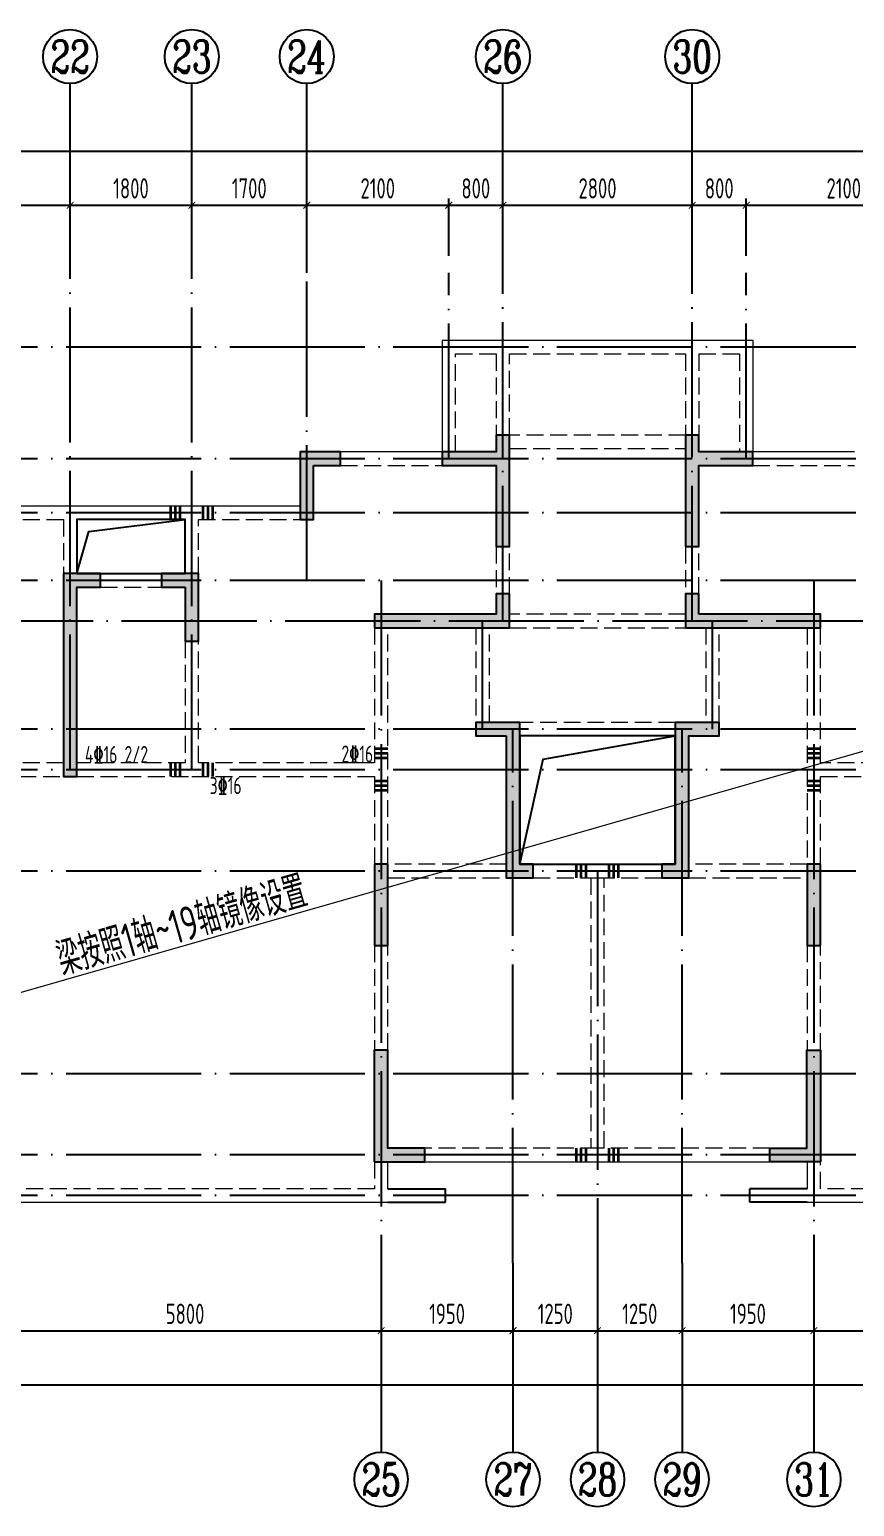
# Model space of a CAD drawing. Extents: x -461650 to 361314, y 245336 to 769729.
# Drawn here: x 133574 to 145774, y 426624 to 448473 of the extents above; entities that cross this region are included whole.
import ezdxf
from ezdxf.enums import TextEntityAlignment as Align

# ---------------------------------------------------------------- set-up
doc = ezdxf.new("R2010")
doc.units = 0
doc.header["$LTSCALE"] = 1000
doc.linetypes.add('DASH', pattern=[0.35, 0.25, -0.1])
doc.linetypes.add('DOTE', pattern=[2.42, 2, -0.2, 0.02, -0.2])
doc.layers.get('0').update_dxf_attribs({"linetype": 'CONTINUOUS'})
doc.layers.get('DEFPOINTS').update_dxf_attribs({"linetype": 'CONTINUOUS'})
for name, color, linetype in [('A-AXIS', 1, 'CONTINUOUS'), ('A-DOTE', 10, 'DOTE'), ('AXIS_NUM', 7, 'CONTINUOUS'), ('BEAM_CON', 4, 'CONTINUOUS'), ('S-D洞口', 4, 'CONTINUOUS'), ('S-L主梁线', 4, 'DASH'), ('S-L梁编号', 6, 'CONTINUOUS'), ('S-L梁配筋', 7, 'CONTINUOUS'), ('S-Q墙填充', 252, 'CONTINUOUS'), ('S-Q墙实线', 6, 'CONTINUOUS'), ('S-Y一般标注', 3, 'CONTINUOUS')]:
    doc.layers.add(name, color=color, linetype=linetype)
doc.layers.add('梁附加箍筋', color=1, linetype='CONTINUOUS', lineweight=35)
doc.styles.add('TSSD_Axis', font='complex.shx', dxfattribs={"width": 0.7, "bigfont": 'hztxt.shx'})
doc.styles.add('TSSD_DIMENSION', font='Tssdeng.shx', dxfattribs={"width": 0.7, "bigfont": 'tssdchn.shx'})
doc.styles.add('TSSD_REIN', font='tssdeng.shx', dxfattribs={"width": 0.7, "height": 300, "bigfont": 'tssdchn.shx'})
doc.dimstyles.new('TSSD_100_100', dxfattribs={"dimtxt": 300, "dimasz": 100, "dimexe": 100, "dimexo": 250, "dimgap": 100, "dimtad": 1, "dimdec": 0, "dimzin": 0, "dimdsep": 46, "dimtxsty": 'TSSD_DIMENSION', "dimblk": 'ARCHTICK', "dimcen": 0, "dimdle": 100, "dimclrt": 7, "dimadec": 0, "dimazin": 0, "dimtfac": 1, "dimtdec": 0, "dimtix": 1, "dimtmove": 2, "dimatfit": 3, "dimldrblk": 'ARCHTICK', "dimfxl": 0, "dimtolj": 1, "dimtzin": 0, "dimarcsym": 0})

# ---------------------------------------------------------------- blocks, each defined once
blk = doc.blocks.new('ts_axno')
at = {"color": 0, "linetype": 'ByBlock', "lineweight": -2}
blk.add_circle((0, 0), 0.5, dxfattribs=at)
at = {"color": 0, "linetype": 'ByBlock', "lineweight": -2, "style": 'TSSD_Axis', "width": 0.7}
blk.add_attdef('A', text='', height=0.6, dxfattribs=at).set_placement((0, 0), align=Align.MIDDLE_CENTER)
blk = doc.blocks.new('_ArchTick')
at = {"color": 0, "linetype": 'ByBlock', "const_width": 0.15}
blk.add_lwpolyline([(-0.5, -0.5), (0.5, 0.5)], dxfattribs=at)
blk = doc.blocks.new('*D301')
at = {"layer": 'DEFPOINTS', "color": 0}
for p in [(34300, 19250), (31400, 18250), (34300, 18250)]:
    blk.add_point(p, dxfattribs=at)
at = {"layer": 'S-Y一般标注', "color": 0, "lineweight": -2}
for p, q in [((31300, 19250), (34400, 19250)), ((31400, 18500), (31400, 19350)), ((34300, 18500), (34300, 19350))]:
    blk.add_line(p, q, dxfattribs=at)
at = {"layer": 'S-Y一般标注', "color": 0, "lineweight": -2, "xscale": 100, "yscale": 100, "zscale": 100, "rotation": 180}
blk.add_blockref('_ArchTick', (31400, 19250), dxfattribs=at)
at = {"layer": 'S-Y一般标注', "color": 0, "lineweight": -2, "xscale": 100, "yscale": 100, "zscale": 100}
blk.add_blockref('_ArchTick', (34300, 19250), dxfattribs=at)
at = {"layer": 'S-Y一般标注', "color": 7, "insert": (32850, 19500), "char_height": 300, "attachment_point": 5, "style": 'TSSD_DIMENSION'}
blk.add_mtext('\\A1;2900', dxfattribs=at)
blk = doc.blocks.new('*D302')
at = {"layer": 'DEFPOINTS', "color": 0}
for p in [(36100, 19250), (34300, 18250), (36100, 18250)]:
    blk.add_point(p, dxfattribs=at)
at = {"layer": 'S-Y一般标注', "color": 0, "lineweight": -2}
for p, q in [((34200, 19250), (36200, 19250)), ((34300, 18500), (34300, 19350)), ((36100, 18500), (36100, 19350))]:
    blk.add_line(p, q, dxfattribs=at)
at = {"layer": 'S-Y一般标注', "color": 0, "lineweight": -2, "xscale": 100, "yscale": 100, "zscale": 100, "rotation": 180}
blk.add_blockref('_ArchTick', (34300, 19250), dxfattribs=at)
at = {"layer": 'S-Y一般标注', "color": 0, "lineweight": -2, "xscale": 100, "yscale": 100, "zscale": 100}
blk.add_blockref('_ArchTick', (36100, 19250), dxfattribs=at)
at = {"layer": 'S-Y一般标注', "color": 7, "insert": (35200, 19500), "char_height": 300, "attachment_point": 5, "style": 'TSSD_DIMENSION'}
blk.add_mtext('\\A1;1800', dxfattribs=at)
blk = doc.blocks.new('*D303')
at = {"layer": 'DEFPOINTS', "color": 0}
for p in [(37800, 19250), (36100, 18250), (37800, 18250)]:
    blk.add_point(p, dxfattribs=at)
at = {"layer": 'S-Y一般标注', "color": 0, "lineweight": -2}
for p, q in [((36000, 19250), (37900, 19250)), ((36100, 18500), (36100, 19350)), ((37800, 18500), (37800, 19350))]:
    blk.add_line(p, q, dxfattribs=at)
at = {"layer": 'S-Y一般标注', "color": 0, "lineweight": -2, "xscale": 100, "yscale": 100, "zscale": 100, "rotation": 180}
blk.add_blockref('_ArchTick', (36100, 19250), dxfattribs=at)
at = {"layer": 'S-Y一般标注', "color": 0, "lineweight": -2, "xscale": 100, "yscale": 100, "zscale": 100}
blk.add_blockref('_ArchTick', (37800, 19250), dxfattribs=at)
at = {"layer": 'S-Y一般标注', "color": 7, "insert": (36950, 19500), "char_height": 300, "attachment_point": 5, "style": 'TSSD_DIMENSION'}
blk.add_mtext('\\A1;1700', dxfattribs=at)
blk = doc.blocks.new('*D304')
at = {"layer": 'DEFPOINTS', "color": 0}
for p in [(40700, 19250), (39900, 18250), (40700, 18250)]:
    blk.add_point(p, dxfattribs=at)
at = {"layer": 'S-Y一般标注', "color": 0, "lineweight": -2}
for p, q in [((39800, 19250), (40800, 19250)), ((39900, 18500), (39900, 19350)), ((40700, 18500), (40700, 19350))]:
    blk.add_line(p, q, dxfattribs=at)
at = {"layer": 'S-Y一般标注', "color": 0, "lineweight": -2, "xscale": 100, "yscale": 100, "zscale": 100, "rotation": 180}
blk.add_blockref('_ArchTick', (39900, 19250), dxfattribs=at)
at = {"layer": 'S-Y一般标注', "color": 0, "lineweight": -2, "xscale": 100, "yscale": 100, "zscale": 100}
blk.add_blockref('_ArchTick', (40700, 19250), dxfattribs=at)
at = {"layer": 'S-Y一般标注', "color": 7, "insert": (40300, 19500), "char_height": 300, "attachment_point": 5, "style": 'TSSD_DIMENSION'}
blk.add_mtext('\\A1;800', dxfattribs=at)
blk = doc.blocks.new('*D305')
at = {"layer": 'DEFPOINTS', "color": 0}
for p in [(43500, 19250), (40700, 18250), (43500, 18250)]:
    blk.add_point(p, dxfattribs=at)
at = {"layer": 'S-Y一般标注', "color": 0, "lineweight": -2}
for p, q in [((40600, 19250), (43600, 19250)), ((40700, 18500), (40700, 19350)), ((43500, 18500), (43500, 19350))]:
    blk.add_line(p, q, dxfattribs=at)
at = {"layer": 'S-Y一般标注', "color": 0, "lineweight": -2, "xscale": 100, "yscale": 100, "zscale": 100, "rotation": 180}
blk.add_blockref('_ArchTick', (40700, 19250), dxfattribs=at)
at = {"layer": 'S-Y一般标注', "color": 0, "lineweight": -2, "xscale": 100, "yscale": 100, "zscale": 100}
blk.add_blockref('_ArchTick', (43500, 19250), dxfattribs=at)
at = {"layer": 'S-Y一般标注', "color": 7, "insert": (42100, 19500), "char_height": 300, "attachment_point": 5, "style": 'TSSD_DIMENSION'}
blk.add_mtext('\\A1;2800', dxfattribs=at)
blk = doc.blocks.new('*D306')
at = {"layer": 'DEFPOINTS', "color": 0}
for p in [(46400, 19250), (44300, 18250), (46400, 18250)]:
    blk.add_point(p, dxfattribs=at)
at = {"layer": 'S-Y一般标注', "color": 0, "lineweight": -2}
for p, q in [((44200, 19250), (46500, 19250)), ((44300, 18500), (44300, 19350)), ((46400, 18500), (46400, 19350))]:
    blk.add_line(p, q, dxfattribs=at)
at = {"layer": 'S-Y一般标注', "color": 0, "lineweight": -2, "xscale": 100, "yscale": 100, "zscale": 100, "rotation": 180}
blk.add_blockref('_ArchTick', (44300, 19250), dxfattribs=at)
at = {"layer": 'S-Y一般标注', "color": 0, "lineweight": -2, "xscale": 100, "yscale": 100, "zscale": 100}
blk.add_blockref('_ArchTick', (46400, 19250), dxfattribs=at)
at = {"layer": 'S-Y一般标注', "color": 7, "insert": (45742, 19500), "char_height": 300, "attachment_point": 5, "style": 'TSSD_DIMENSION'}
blk.add_mtext('\\A1;2100', dxfattribs=at)
blk = doc.blocks.new('*D311')
at = {"layer": 'DEFPOINTS', "color": 0}
for p in [(54600, 20050), (4600, 18250), (54600, 18250)]:
    blk.add_point(p, dxfattribs=at)
at = {"layer": 'S-Y一般标注', "color": 0, "lineweight": -2}
for p, q in [((4600, 18500), (4600, 20150)), ((54600, 18500), (54600, 20150)), ((4500, 20050), (54700, 20050))]:
    blk.add_line(p, q, dxfattribs=at)
at = {"layer": 'S-Y一般标注', "color": 0, "lineweight": -2, "xscale": 100, "yscale": 100, "zscale": 100, "rotation": 180}
blk.add_blockref('_ArchTick', (4600, 20050), dxfattribs=at)
at = {"layer": 'S-Y一般标注', "color": 0, "lineweight": -2, "xscale": 100, "yscale": 100, "zscale": 100}
blk.add_blockref('_ArchTick', (54600, 20050), dxfattribs=at)
at = {"layer": 'S-Y一般标注', "color": 7, "insert": (29600, 20300), "char_height": 300, "attachment_point": 5, "style": 'TSSD_DIMENSION'}
blk.add_mtext('\\A1;50000', dxfattribs=at)
blk = doc.blocks.new('*D324')
at = {"layer": 'DEFPOINTS', "color": 0}
for p in [(39900, 19250), (37800, 18250), (39900, 18250)]:
    blk.add_point(p, dxfattribs=at)
at = {"layer": 'S-Y一般标注', "color": 0, "lineweight": -2}
for p, q in [((37700, 19250), (40000, 19250)), ((37800, 18500), (37800, 19350)), ((39900, 18500), (39900, 19350))]:
    blk.add_line(p, q, dxfattribs=at)
at = {"layer": 'S-Y一般标注', "color": 0, "lineweight": -2, "xscale": 100, "yscale": 100, "zscale": 100, "rotation": 180}
blk.add_blockref('_ArchTick', (37800, 19250), dxfattribs=at)
at = {"layer": 'S-Y一般标注', "color": 0, "lineweight": -2, "xscale": 100, "yscale": 100, "zscale": 100}
blk.add_blockref('_ArchTick', (39900, 19250), dxfattribs=at)
at = {"layer": 'S-Y一般标注', "color": 7, "insert": (38850, 19500), "char_height": 300, "attachment_point": 5, "style": 'TSSD_DIMENSION'}
blk.add_mtext('\\A1;2100', dxfattribs=at)
blk = doc.blocks.new('*D325')
at = {"layer": 'DEFPOINTS', "color": 0}
for p in [(44300, 19250), (43500, 18250), (44300, 18250)]:
    blk.add_point(p, dxfattribs=at)
at = {"layer": 'S-Y一般标注', "color": 0, "lineweight": -2}
for p, q in [((43400, 19250), (44400, 19250)), ((43500, 18500), (43500, 19350)), ((44300, 18500), (44300, 19350))]:
    blk.add_line(p, q, dxfattribs=at)
at = {"layer": 'S-Y一般标注', "color": 0, "lineweight": -2, "xscale": 100, "yscale": 100, "zscale": 100, "rotation": 180}
blk.add_blockref('_ArchTick', (43500, 19250), dxfattribs=at)
at = {"layer": 'S-Y一般标注', "color": 0, "lineweight": -2, "xscale": 100, "yscale": 100, "zscale": 100}
blk.add_blockref('_ArchTick', (44300, 19250), dxfattribs=at)
at = {"layer": 'S-Y一般标注', "color": 7, "insert": (43900, 19500), "char_height": 300, "attachment_point": 5, "style": 'TSSD_DIMENSION'}
blk.add_mtext('\\A1;800', dxfattribs=at)
blk = doc.blocks.new('*D330')
at = {"layer": 'DEFPOINTS', "color": 0}
for p in [(33100, 3600), (38900, 3600), (38900, 2600)]:
    blk.add_point(p, dxfattribs=at)
at = {"layer": 'S-Y一般标注', "color": 0, "lineweight": -2}
for p, q in [((33100, 3350), (33100, 2500)), ((38900, 3350), (38900, 2500)), ((33000, 2600), (39000, 2600))]:
    blk.add_line(p, q, dxfattribs=at)
at = {"layer": 'S-Y一般标注', "color": 0, "lineweight": -2, "xscale": 100, "yscale": 100, "zscale": 100, "rotation": 180}
blk.add_blockref('_ArchTick', (33100, 2600), dxfattribs=at)
at = {"layer": 'S-Y一般标注', "color": 0, "lineweight": -2, "xscale": 100, "yscale": 100, "zscale": 100}
blk.add_blockref('_ArchTick', (38900, 2600), dxfattribs=at)
at = {"layer": 'S-Y一般标注', "color": 7, "insert": (36000, 2850), "char_height": 300, "attachment_point": 5, "style": 'TSSD_DIMENSION'}
blk.add_mtext('\\A1;5800', dxfattribs=at)
blk = doc.blocks.new('*D331')
at = {"layer": 'DEFPOINTS', "color": 0}
for p in [(42100, 3600), (43350, 3600), (43350, 2600)]:
    blk.add_point(p, dxfattribs=at)
at = {"layer": 'S-Y一般标注', "color": 0, "lineweight": -2}
for p, q in [((42100, 3350), (42100, 2500)), ((43350, 3350), (43350, 2500)), ((42000, 2600), (43450, 2600))]:
    blk.add_line(p, q, dxfattribs=at)
at = {"layer": 'S-Y一般标注', "color": 0, "lineweight": -2, "xscale": 100, "yscale": 100, "zscale": 100, "rotation": 180}
blk.add_blockref('_ArchTick', (42100, 2600), dxfattribs=at)
at = {"layer": 'S-Y一般标注', "color": 0, "lineweight": -2, "xscale": 100, "yscale": 100, "zscale": 100}
blk.add_blockref('_ArchTick', (43350, 2600), dxfattribs=at)
at = {"layer": 'S-Y一般标注', "color": 7, "insert": (42725, 2850), "char_height": 300, "attachment_point": 5, "style": 'TSSD_DIMENSION'}
blk.add_mtext('\\A1;1250', dxfattribs=at)
blk = doc.blocks.new('*D332')
at = {"layer": 'DEFPOINTS', "color": 0}
for p in [(45300, 3600), (51100, 3600), (51100, 2600)]:
    blk.add_point(p, dxfattribs=at)
at = {"layer": 'S-Y一般标注', "color": 0, "lineweight": -2}
for p, q in [((45300, 3350), (45300, 2500)), ((51100, 3350), (51100, 2500)), ((45200, 2600), (51200, 2600))]:
    blk.add_line(p, q, dxfattribs=at)
at = {"layer": 'S-Y一般标注', "color": 0, "lineweight": -2, "xscale": 100, "yscale": 100, "zscale": 100, "rotation": 180}
blk.add_blockref('_ArchTick', (45300, 2600), dxfattribs=at)
at = {"layer": 'S-Y一般标注', "color": 0, "lineweight": -2, "xscale": 100, "yscale": 100, "zscale": 100}
blk.add_blockref('_ArchTick', (51100, 2600), dxfattribs=at)
at = {"layer": 'S-Y一般标注', "color": 7, "insert": (48200, 2850), "char_height": 300, "attachment_point": 5, "style": 'TSSD_DIMENSION'}
blk.add_mtext('\\A1;5800', dxfattribs=at)
blk = doc.blocks.new('*D334')
at = {"layer": 'DEFPOINTS', "color": 0}
for p in [(4600, 3600), (54600, 3600), (54600, 1800)]:
    blk.add_point(p, dxfattribs=at)
at = {"layer": 'S-Y一般标注', "color": 0, "lineweight": -2}
for p, q in [((4600, 3350), (4600, 1700)), ((54600, 3350), (54600, 1700)), ((4500, 1800), (54700, 1800))]:
    blk.add_line(p, q, dxfattribs=at)
at = {"layer": 'S-Y一般标注', "color": 0, "lineweight": -2, "xscale": 100, "yscale": 100, "zscale": 100, "rotation": 180}
blk.add_blockref('_ArchTick', (4600, 1800), dxfattribs=at)
at = {"layer": 'S-Y一般标注', "color": 0, "lineweight": -2, "xscale": 100, "yscale": 100, "zscale": 100}
blk.add_blockref('_ArchTick', (54600, 1800), dxfattribs=at)
at = {"layer": 'S-Y一般标注', "color": 7, "insert": (29600, 2050), "char_height": 300, "attachment_point": 5, "style": 'TSSD_DIMENSION'}
blk.add_mtext('\\A1;50000', dxfattribs=at)
blk = doc.blocks.new('*D338')
at = {"layer": 'DEFPOINTS', "color": 0}
for p in [(40850, 3600), (42100, 3600), (42100, 2600)]:
    blk.add_point(p, dxfattribs=at)
at = {"layer": 'S-Y一般标注', "color": 0, "lineweight": -2}
for p, q in [((40850, 3350), (40850, 2500)), ((42100, 3350), (42100, 2500)), ((40750, 2600), (42200, 2600))]:
    blk.add_line(p, q, dxfattribs=at)
at = {"layer": 'S-Y一般标注', "color": 0, "lineweight": -2, "xscale": 100, "yscale": 100, "zscale": 100, "rotation": 180}
blk.add_blockref('_ArchTick', (40850, 2600), dxfattribs=at)
at = {"layer": 'S-Y一般标注', "color": 0, "lineweight": -2, "xscale": 100, "yscale": 100, "zscale": 100}
blk.add_blockref('_ArchTick', (42100, 2600), dxfattribs=at)
at = {"layer": 'S-Y一般标注', "color": 7, "insert": (41475, 2850), "char_height": 300, "attachment_point": 5, "style": 'TSSD_DIMENSION'}
blk.add_mtext('\\A1;1250', dxfattribs=at)
blk = doc.blocks.new('*D351')
at = {"layer": 'DEFPOINTS', "color": 0}
for p in [(38900, 3600), (40850, 3600), (40850, 2600)]:
    blk.add_point(p, dxfattribs=at)
at = {"layer": 'S-Y一般标注', "color": 0, "lineweight": -2}
for p, q in [((38900, 3350), (38900, 2500)), ((40850, 3350), (40850, 2500)), ((38800, 2600), (40950, 2600))]:
    blk.add_line(p, q, dxfattribs=at)
at = {"layer": 'S-Y一般标注', "color": 0, "lineweight": -2, "xscale": 100, "yscale": 100, "zscale": 100, "rotation": 180}
blk.add_blockref('_ArchTick', (38900, 2600), dxfattribs=at)
at = {"layer": 'S-Y一般标注', "color": 0, "lineweight": -2, "xscale": 100, "yscale": 100, "zscale": 100}
blk.add_blockref('_ArchTick', (40850, 2600), dxfattribs=at)
at = {"layer": 'S-Y一般标注', "color": 7, "insert": (39875, 2850), "char_height": 300, "attachment_point": 5, "style": 'TSSD_DIMENSION'}
blk.add_mtext('\\A1;1950', dxfattribs=at)
blk = doc.blocks.new('*D352')
at = {"layer": 'DEFPOINTS', "color": 0}
for p in [(43350, 3600), (45300, 3600), (45300, 2600)]:
    blk.add_point(p, dxfattribs=at)
at = {"layer": 'S-Y一般标注', "color": 0, "lineweight": -2}
for p, q in [((43350, 3350), (43350, 2500)), ((45300, 3350), (45300, 2500)), ((43250, 2600), (45400, 2600))]:
    blk.add_line(p, q, dxfattribs=at)
at = {"layer": 'S-Y一般标注', "color": 0, "lineweight": -2, "xscale": 100, "yscale": 100, "zscale": 100, "rotation": 180}
blk.add_blockref('_ArchTick', (43350, 2600), dxfattribs=at)
at = {"layer": 'S-Y一般标注', "color": 0, "lineweight": -2, "xscale": 100, "yscale": 100, "zscale": 100}
blk.add_blockref('_ArchTick', (45300, 2600), dxfattribs=at)
at = {"layer": 'S-Y一般标注', "color": 7, "insert": (44325, 2850), "char_height": 300, "attachment_point": 5, "style": 'TSSD_DIMENSION'}
blk.add_mtext('\\A1;1950', dxfattribs=at)
blk = doc.blocks.new('20210807.15312446')
at = {"layer": 'S-Q墙填充'}
h = blk.add_hatch(color=252, dxfattribs=at)
h.dxf.hatch_style = 1
h.paths.add_polyline_path([(97216, 67840), (97216, 68190), (97016, 68190), (97016, 67940), (96216, 67940), (96216, 67740), (97016, 67740), (97016, 66540), (97216, 66540)])
h = blk.add_hatch(color=252, dxfattribs=at)
h.dxf.hatch_style = 1
h.paths.add_polyline_path([(99816, 67840), (99816, 66540), (100016, 66540), (100016, 67740), (100815, 67740), (100815, 67940), (100016, 67940), (100016, 68190), (99816, 68190)])
h = blk.add_hatch(color=252, dxfattribs=at)
h.dxf.hatch_style = 1
h.paths.add_polyline_path([(94316, 67740), (94716, 67740), (94716, 67940), (94116, 67940), (94116, 66940), (94316, 66940)])
h = blk.add_hatch(color=252, dxfattribs=at)
h.dxf.hatch_style = 1
h.paths.add_polyline_path([(90616, 66140), (90616, 63140), (90816, 63140), (90816, 65940), (91166, 65940), (91166, 66140)])
h = blk.add_hatch(color=252, dxfattribs=at)
h.dxf.hatch_style = 1
h.paths.add_polyline_path([(92416, 65940), (92416, 65140), (92616, 65140), (92616, 66140), (92066, 66140), (92066, 65940)])
h = blk.add_hatch(color=252, dxfattribs=at)
h.dxf.hatch_style = 1
h.paths.add_polyline_path([(95216, 65340), (96816, 65340), (97216, 65340), (97216, 65840), (97016, 65840), (97016, 65540), (96816, 65540), (95216, 65540)])
h = blk.add_hatch(color=252, dxfattribs=at)
h.dxf.hatch_style = 1
h.paths.add_polyline_path([(100016, 65540), (100016, 65840), (99816, 65840), (99816, 65340), (100216, 65340), (101816, 65340), (101816, 65540), (100216, 65540)])
h = blk.add_hatch(color=252, dxfattribs=at)
h.dxf.hatch_style = 1
h.paths.add_polyline_path([(97166, 63740), (97166, 61640), (97566, 61640), (97566, 61840), (97366, 61840), (97366, 63940), (96716, 63940), (96716, 63740)])
h = blk.add_hatch(color=252, dxfattribs=at)
h.dxf.hatch_style = 1
h.paths.add_polyline_path([(99666, 61840), (99466, 61840), (99466, 61640), (99866, 61640), (99866, 63740), (100316, 63740), (100316, 63940), (99666, 63940)])
h = blk.add_hatch(color=252, dxfattribs=at)
h.dxf.hatch_style = 1
h.paths.add_polyline_path([(95416, 60640), (95416, 61840), (95216, 61840), (95216, 60640)])
h = blk.add_hatch(color=252, dxfattribs=at)
h.dxf.hatch_style = 1
h.paths.add_polyline_path([(101816, 60640), (101816, 61840), (101616, 61840), (101616, 60640)])
h = blk.add_hatch(color=252, dxfattribs=at)
h.dxf.hatch_style = 1
h.paths.add_polyline_path([(95213, 57440), (95963, 57440), (95963, 57640), (95413, 57640), (95413, 59090), (95213, 59090)])
h = blk.add_hatch(color=252, dxfattribs=at)
h.dxf.hatch_style = 1
h.paths.add_polyline_path([(101813, 57440), (101063, 57440), (101063, 57640), (101613, 57640), (101613, 58740), (101613, 59090), (101813, 59090), (101813, 58740)])
at = {"layer": 'BEAM_CON'}
for p, q in [((95416, 57040), (96266, 57040)), ((96266, 56840), (96266, 57040)), ((101616, 57040), (100766, 57040)), ((100766, 56840), (100766, 57040)), ((95416, 56840), (96266, 56840)), ((101616, 56840), (100766, 56840))]:
    blk.add_line(p, q, dxfattribs=at)
at = {"layer": 'S-D洞口', "color": 5}
for points in [[(90816, 66140), (92416, 66140), (92416, 66940), (90816, 66940), (90816, 66140), (90993, 66762), (92416, 66940)], [(97366, 61840), (99666, 61840), (99666, 63740), (97366, 63740), (97366, 61840), (97712, 63393), (99666, 63740)]]:
    blk.add_lwpolyline(points, dxfattribs=at)
at = {"layer": 'S-L主梁线', "linetype": 'ByBlock', "lineweight": 18}
for p, q in [((96216, 69590), (96216, 67940)), ((97116, 69590), (96216, 69590)), ((99916, 69590), (97116, 69590)), ((100816, 69590), (99916, 69590)), ((100816, 67940), (100816, 69590)), ((96216, 67940), (94716, 67940)), ((102316, 67940), (100816, 67940)), ((90716, 67140), (87716, 67140)), ((92516, 67140), (90716, 67140)), ((94116, 67140), (92516, 67140)), ((90816, 66940), (92416, 66940)), ((90816, 66140), (90816, 66940)), ((92416, 66940), (92416, 66140)), ((92066, 66140), (91166, 66140)), ((97366, 63740), (99666, 63740)), ((98516, 61840), (97566, 61840)), ((99466, 61840), (98516, 61840)), ((95416, 57040), (95416, 57440)), ((95963, 57440), (98516, 57440)), ((98516, 57440), (101063, 57440)), ((101616, 57440), (101616, 57040)), ((89416, 56840), (95416, 56840)), ((101616, 56840), (107616, 56840))]:
    blk.add_line(p, q, dxfattribs=at)
at = {"layer": 'S-L主梁线', "linetype": 'DASH', "lineweight": 18}
for p, q in [((96416, 69390), (97016, 69390)), ((96416, 67940), (96416, 69390)), ((97016, 69390), (97016, 68190)), ((97216, 69390), (99816, 69390)), ((97216, 68190), (97216, 69390)), ((99816, 69390), (99816, 68190)), ((100015, 69390), (100016, 68190)), ((100016, 69390), (100616, 69390)), ((100616, 69390), (100616, 67940)), ((99815, 68190), (97216, 68190)), ((97216, 67990), (99816, 67990)), ((94716, 67740), (96216, 67740)), ((100816, 67740), (102316, 67740)), ((87916, 66940), (90616, 66940)), ((90616, 66940), (90616, 66140)), ((92616, 66940), (94116, 66940)), ((92616, 66140), (92616, 66940)), ((97016, 66540), (97016, 65840)), ((97216, 65840), (97216, 66540)), ((99816, 66540), (99816, 65840)), ((100016, 65840), (100016, 66540)), ((91166, 65940), (92066, 65940)), ((95216, 65340), (95216, 63340)), ((95416, 63240), (95416, 65340)), ((96716, 65340), (96716, 63940)), ((96916, 63940), (96916, 65340)), ((99816, 65540), (97216, 65540)), ((97216, 65340), (99816, 65340)), ((100116, 65340), (100116, 63940)), ((100316, 63940), (100316, 65340)), ((101616, 65340), (101616, 63240)), ((101816, 63340), (101816, 65340)), ((92416, 65140), (92416, 63340)), ((92616, 63340), (92616, 65140)), ((99666, 63940), (97366, 63940)), ((90616, 63340), (89516, 63340)), ((92416, 63340), (90816, 63340)), ((95216, 63340), (92616, 63340)), ((95416, 61840), (95416, 63240)), ((101616, 63240), (101616, 61840)), ((104416, 63340), (101816, 63340)), ((89616, 63140), (90616, 63140)), ((90816, 63140), (92516, 63140)), ((92516, 63140), (95216, 63140)), ((95216, 63140), (95216, 61840)), ((101816, 63140), (104516, 63140)), ((101816, 61840), (101816, 63140)), ((97166, 61840), (95416, 61840)), ((101616, 61840), (99866, 61840)), ((95416, 61640), (97166, 61640)), ((97566, 61640), (98516, 61640)), ((98416, 61640), (98416, 57640)), ((98516, 61640), (99466, 61640)), ((98616, 57640), (98616, 61640)), ((99866, 61640), (101616, 61640)), ((95216, 60640), (95216, 59090)), ((95416, 59090), (95416, 60640)), ((101616, 60640), (101616, 59090)), ((101816, 59090), (101816, 60640)), ((98516, 57640), (95963, 57640)), ((101063, 57640), (98516, 57640)), ((95216, 57440), (95216, 57040)), ((101816, 57040), (101816, 57440)), ((95216, 57040), (89616, 57040)), ((107416, 57040), (101816, 57040))]:
    blk.add_line(p, q, dxfattribs=at)
at = {"layer": 'S-Q墙实线'}
blk.add_lwpolyline([(97216, 67840), (97216, 68190), (97016, 68190), (97016, 67940), (96216, 67940), (96216, 67740), (97016, 67740), (97016, 66540), (97216, 66540), (97216, 67840)], dxfattribs=at)
for points in [[(99816, 67840), (99816, 66540), (100016, 66540), (100016, 67740), (100815, 67740), (100815, 67940), (100016, 67940), (100016, 68190), (99816, 68190)], [(94316, 67740), (94716, 67740), (94716, 67940), (94116, 67940), (94116, 66940), (94316, 66940)], [(90616, 66140), (90616, 63140), (90816, 63140), (90816, 65940), (91166, 65940), (91166, 66140)], [(92416, 65940), (92416, 65140), (92616, 65140), (92616, 66140), (92066, 66140), (92066, 65940)], [(95216, 65340), (96816, 65340), (97216, 65340), (97216, 65840), (97016, 65840), (97016, 65540), (96816, 65540), (95216, 65540)], [(100016, 65540), (100016, 65840), (99816, 65840), (99816, 65340), (100216, 65340), (101816, 65340), (101816, 65540), (100216, 65540)], [(97166, 63740), (97166, 61640), (97566, 61640), (97566, 61840), (97366, 61840), (97366, 63940), (96716, 63940), (96716, 63740)], [(99666, 61840), (99466, 61840), (99466, 61640), (99866, 61640), (99866, 63740), (100316, 63740), (100316, 63940), (99666, 63940)], [(95416, 60640), (95416, 61840), (95216, 61840), (95216, 60640)], [(101816, 60640), (101816, 61840), (101616, 61840), (101616, 60640)], [(95213, 57440), (95963, 57440), (95963, 57640), (95413, 57640), (95413, 59090), (95213, 59090)], [(101813, 57440), (101063, 57440), (101063, 57640), (101613, 57640), (101613, 58740), (101613, 59090), (101813, 59090), (101813, 58740)]]:
    blk.add_lwpolyline(points, close=True, dxfattribs=at)
blk = doc.blocks.new('20210726.16395156')
at = {"layer": 'A-AXIS'}
for p, q in [((34300, 18249.9), (34300, 21049.9)), ((36100, 18249.9), (36100, 21049.9)), ((37800, 18249.9), (37800, 21049.9)), ((40700, 18249.9), (40700, 21049.9)), ((43500, 18249.9), (43500, 21049.9)), ((38900, 3600.1), (38900, 800.1)), ((40850, 3600), (40850, 800)), ((42100, 3600), (42100, 800)), ((43350, 3600.1), (43350, 800.1)), ((45300, 3600), (45300, 800))]:
    blk.add_line(p, q, dxfattribs=at)
at = {"layer": 'A-DOTE'}
for p, q in [((34300, 10900), (34300, 18249.9)), ((36100, 10900), (36100, 18249.9)), ((37800, 13700), (37800, 18249.9)), ((39900, 15500), (39900, 18249.9)), ((40700, 13100.3), (40700, 18249.9)), ((43500, 13100.3), (43500, 18249.9)), ((44300, 15500), (44300, 18249.9)), ((55600, 17150), (3600, 17150)), ((55600, 15500), (3600, 15500)), ((55600, 14700), (3600, 14700)), ((55600, 13700), (3600, 13700)), ((38900.2, 13700), (38900, 3600)), ((45299.8, 13700), (45300, 3600)), ((3600, 13100.3), (55600, 13100.3)), ((40400, 11500), (40400, 13100)), ((43800, 11500), (43800, 13100)), ((55600, 11500), (3600, 11500)), ((40850, 3600), (40850, 11500)), ((43350, 3600), (43350, 11500)), ((55600, 10900), (3600, 10900)), ((55600, 9400), (3600, 9400)), ((42100, 9400), (42100, 3600)), ((55600, 6400), (3600, 6400)), ((55600, 5200), (3600, 5200)), ((55600, 4600), (3600, 4600))]:
    blk.add_line(p, q, dxfattribs=at)
at = {"layer": 'A-AXIS'}
ref = blk.add_blockref('ts_axno', (34300, 21449.9), dxfattribs=dict(at, xscale=800, yscale=800, zscale=800))
ref.add_attrib('14', '22', dxfattribs={"layer": 'AXIS_NUM', "height": 480, "style": 'TSSD_Axis', "width": 0.7}).set_placement((34300, 21449.9), align=Align.MIDDLE_CENTER)
ref = blk.add_blockref('ts_axno', (36100, 21449.9), dxfattribs=dict(at, xscale=800, yscale=800, zscale=800))
ref.add_attrib('15', '23', dxfattribs={"layer": 'AXIS_NUM', "height": 480, "style": 'TSSD_Axis', "width": 0.7}).set_placement((36100, 21449.9), align=Align.MIDDLE_CENTER)
ref = blk.add_blockref('ts_axno', (37800, 21449.9), dxfattribs=dict(at, xscale=800, yscale=800, zscale=800))
ref.add_attrib('16', '24', dxfattribs={"layer": 'AXIS_NUM', "height": 480, "style": 'TSSD_Axis', "width": 0.7}).set_placement((37800, 21449.9), align=Align.MIDDLE_CENTER)
ref = blk.add_blockref('ts_axno', (40700, 21449.9), dxfattribs=dict(at, xscale=800, yscale=800, zscale=800))
ref.add_attrib('17', '26', dxfattribs={"layer": 'AXIS_NUM', "height": 480, "style": 'TSSD_Axis', "width": 0.7}).set_placement((40700, 21449.9), align=Align.MIDDLE_CENTER)
ref = blk.add_blockref('ts_axno', (43500, 21449.9), dxfattribs=dict(at, xscale=800, yscale=800, zscale=800))
ref.add_attrib('18', '30', dxfattribs={"layer": 'AXIS_NUM', "height": 480, "style": 'TSSD_Axis', "width": 0.7}).set_placement((43500, 21449.9), align=Align.MIDDLE_CENTER)
ref = blk.add_blockref('ts_axno', (38900, 400.1), dxfattribs=dict(at, xscale=-800, yscale=800, zscale=800, rotation=180))
ref.add_attrib('17', '25', dxfattribs={"layer": 'AXIS_NUM', "height": 480, "style": 'TSSD_Axis', "width": 0.7}).set_placement((38900, 400.1), align=Align.MIDDLE_CENTER)
ref = blk.add_blockref('ts_axno', (40850, 400), dxfattribs=dict(at, xscale=-800, yscale=800, zscale=800, rotation=180))
ref.add_attrib('8', '27', dxfattribs={"layer": 'AXIS_NUM', "height": 480, "style": 'TSSD_Axis', "width": 0.7}).set_placement((40850, 400), align=Align.MIDDLE_CENTER)
ref = blk.add_blockref('ts_axno', (42100, 400), dxfattribs=dict(at, xscale=-800, yscale=800, zscale=800, rotation=180))
ref.add_attrib('19', '28', dxfattribs={"layer": 'AXIS_NUM', "height": 480, "style": 'TSSD_Axis', "width": 0.7}).set_placement((42100, 400), align=Align.MIDDLE_CENTER)
ref = blk.add_blockref('ts_axno', (43350, 400.1), dxfattribs=dict(at, xscale=-800, yscale=800, zscale=800, rotation=180))
ref.add_attrib('8', '29', dxfattribs={"layer": 'AXIS_NUM', "height": 480, "style": 'TSSD_Axis', "width": 0.7}).set_placement((43350, 400.1), align=Align.MIDDLE_CENTER)
ref = blk.add_blockref('ts_axno', (45300, 400), dxfattribs=dict(at, xscale=-800, yscale=800, zscale=800, rotation=180))
ref.add_attrib('19', '31', dxfattribs={"layer": 'AXIS_NUM', "height": 480, "style": 'TSSD_Axis', "width": 0.7}).set_placement((45300, 400), align=Align.MIDDLE_CENTER)
at = {"layer": 'S-Y一般标注'}
for base, p1, p2, picture, middle in [((54600, 20049.9), (4600, 18249.9), (54600, 18249.9), '*D311', (29600, 20299.9)), ((34300, 19249.9), (31400, 18249.9), (34300, 18249.9), '*D301', (32850, 19499.9)), ((36100, 19249.9), (34300, 18249.9), (36100, 18249.9), '*D302', (35200, 19499.9)), ((37800, 19249.9), (36100, 18249.9), (37800, 18249.9), '*D303', (36950, 19499.9)), ((39900, 19249.9), (37800, 18249.9), (39900, 18249.9), '*D324', (38850, 19499.9)), ((40700, 19249.9), (39900, 18249.9), (40700, 18249.9), '*D304', (40300, 19499.9)), ((43500, 19249.9), (40700, 18249.9), (43500, 18249.9), '*D305', (42100, 19499.9)), ((44300, 19249.9), (43500, 18249.9), (44300, 18249.9), '*D325', (43900, 19499.9)), ((54600, 1800), (4600, 3600), (54600, 3600), '*D334', (29600, 2050)), ((38900, 2600.1), (33100, 3600), (38900, 3600.1), '*D330', (36000, 2850.1)), ((40850, 2600.1), (38900, 3600.1), (40850, 3600.1), '*D351', (39875, 2850.1)), ((42100, 2600.1), (40850, 3600.1), (42100, 3600.1), '*D338', (41475, 2850.1)), ((43350, 2600.1), (42100, 3600.1), (43350, 3600.1), '*D331', (42725, 2850.1)), ((45300, 2600.1), (43350, 3600.1), (45300, 3600.1), '*D352', (44325, 2850.1)), ((51100, 2600), (45300, 3600), (51100, 3600), '*D332', (48200, 2850))]:
    dim = blk.add_linear_dim(base=base, p1=p1, p2=p2, dimstyle='TSSD_100_100', dxfattribs=at)
    dim.commit()
    dim.dimension.update_dxf_attribs({"geometry": picture, "text_midpoint": middle})
dim = blk.add_linear_dim(base=(46400, 19249.9), p1=(44300, 18249.9), p2=(46400, 18249.9), dimstyle='TSSD_100_100', dxfattribs=at)
dim.commit()
dim.dimension.update_dxf_attribs({"geometry": '*D306', "text_midpoint": (45741.9, 19499.9), "dimtype": 160})

msp = doc.modelspace()

# ---------------------------------------------------------------- linework, layer by layer
at = {"layer": 'S-L梁编号', "lineweight": 18}
msp.add_lwpolyline([(129573.53, 433123.55), (154373.55, 440223.55)], dxfattribs=at)
at = {"layer": '梁附加箍筋', "lineweight": 35}
for p, q in [((135663.55, 441223.55), (135663.55, 441423.55)), ((135733.55, 441223.55), (135733.55, 441423.55)), ((135803.55, 441223.55), (135803.55, 441423.55)), ((136143.55, 441223.55), (136143.55, 441423.55)), ((136213.55, 441223.55), (136213.55, 441423.55)), ((136283.55, 441223.55), (136283.55, 441423.55)), ((138873.55, 437833.56), (138673.55, 437833.56)), ((138873.55, 437763.56), (138673.55, 437763.56)), ((138873.55, 437693.56), (138673.55, 437693.56)), ((145273.54, 437833.56), (145073.54, 437833.56)), ((145273.54, 437763.56), (145073.54, 437763.56)), ((145273.54, 437693.56), (145073.54, 437693.56)), ((135663.55, 437423.56), (135663.55, 437623.56)), ((135733.55, 437423.56), (135733.55, 437623.56)), ((135803.55, 437423.56), (135803.55, 437623.56)), ((136143.55, 437423.56), (136143.55, 437623.56)), ((136213.55, 437423.56), (136213.55, 437623.56)), ((136283.55, 437423.56), (136283.55, 437623.56)), ((138873.55, 437353.56), (138673.55, 437353.56)), ((138873.55, 437283.56), (138673.55, 437283.56)), ((145273.54, 437353.56), (145073.54, 437353.56)), ((145273.54, 437283.56), (145073.54, 437283.56)), ((138873.55, 437213.56), (138673.55, 437213.56)), ((145273.54, 437213.56), (145073.54, 437213.56)), ((141663.53, 435923.55), (141663.53, 436123.55)), ((141733.53, 435923.55), (141733.53, 436123.55)), ((141803.53, 435923.55), (141803.53, 436123.55)), ((142143.53, 435923.55), (142143.53, 436123.55)), ((142213.53, 435923.55), (142213.53, 436123.55)), ((142283.53, 435923.55), (142283.53, 436123.55)), ((141663.53, 431723.55), (141663.53, 431923.55)), ((141733.53, 431723.55), (141733.53, 431923.55)), ((141803.53, 431723.55), (141803.53, 431923.55)), ((142143.53, 431723.55), (142143.53, 431923.55)), ((142213.53, 431723.55), (142213.53, 431923.55)), ((142283.53, 431723.55), (142283.53, 431923.55))]:
    msp.add_line(p, q, dxfattribs=at)

# ---------------------------------------------------------------- block references
at = {"layer": 'A-DOTE'}
msp.add_blockref('20210726.16395156', (99873.55, 426623.51), dxfattribs=at)
at = {"layer": 'S-Q墙填充'}
msp.add_blockref('20210807.15312446', (43457.9, 374284.01), dxfattribs=at)

# ---------------------------------------------------------------- texts
at = {"layer": 'S-L梁编号', "lineweight": 18, "style": 'TSSD_REIN', "width": 0.7}
msp.add_text('梁按照1轴~19轴镜像设置', height=500, rotation=15.975897, dxfattribs=at).set_placement((134065.09, 434462.53))
at = {"layer": 'S-L梁配筋', "color": 7, "style": 'TSSD_REIN', "width": 0.7}
for s, p in [('4%%13216 2/2', (135326.77, 437623.77)), ('2%%13216', (138655.47, 437631.18))]:
    msp.add_text(s, height=250, dxfattribs=at).set_placement(p, align=Align.RIGHT)
msp.add_text('3%%13216', height=250, dxfattribs=at).set_placement((136473.55, 437162.85), align=Align.CENTER)

doc.saveas('drawing.dxf')
